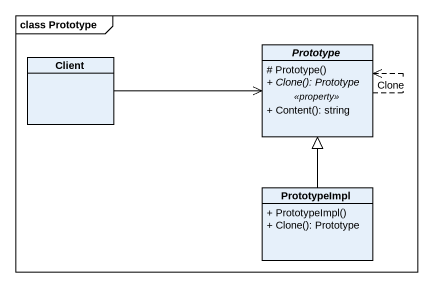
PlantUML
@startuml
mainframe class Prototype
hide circle
hide empty members
skinparam classAttributeIconSize 0
class Client
abstract class Prototype {
  # Prototype()
  {abstract} + Clone(): Prototype
  .. <<property>> ..
  + Content(): string
}
class PrototypeImpl {
  + PrototypeImpl()
  + Clone(): Prototype
}
Client -right-> Prototype
Prototype ..> Prototype : Clone
PrototypeImpl -up-|> Prototype
@enduml
